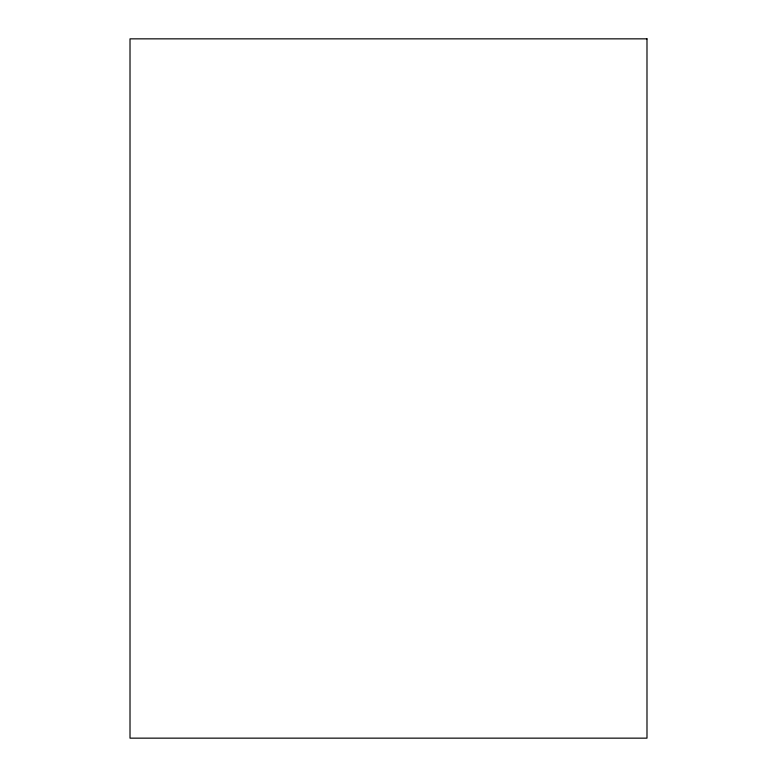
<?xml version="1.0" encoding="UTF-8"?>
<svg xmlns="http://www.w3.org/2000/svg" width="777" height="777" viewBox="0 0 777 777"><rect width="100%" height="100%" fill="white"/><g stroke="black" fill="none" stroke-linecap="round" stroke-linejoin="round"><path stroke-width="1.17" d="M646.988 38.85L130.012 38.85L130.012 738.15L646.988 738.15L646.988 38.85"/></g></svg>
